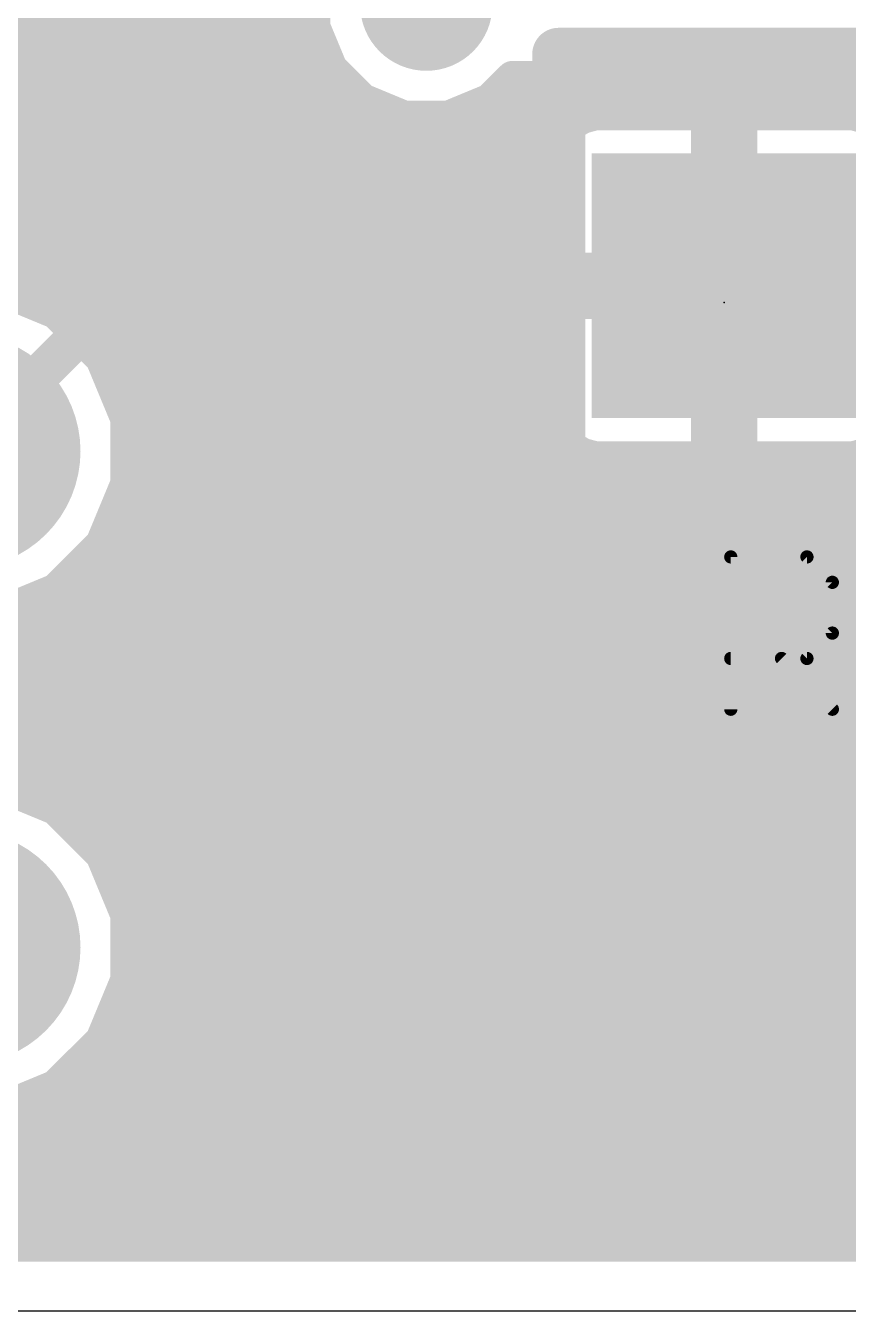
# Model space of a CAD drawing. Extents: x -0.3 to 61.8, y 0 to 38.4.
# Drawn here: x 28.17 to 34.48, y 0 to 9.87 of the extents above; entities that cross this region are included whole.
import ezdxf

# ---------------------------------------------------------------- set-up
doc = ezdxf.new("R2010")
doc.units = 0
for name, color, linetype in [('1', 22, 'CONTINUOUS'), ('16', 175, 'CONTINUOUS'), ('17', 82, 'CONTINUOUS'), ('18', 82, 'CONTINUOUS'), ('20', 7, 'CONTINUOUS'), ('21', 7, 'CONTINUOUS'), ('23', 7, 'CONTINUOUS'), ('27', 253, 'CONTINUOUS'), ('29', 253, 'CONTINUOUS'), ('30', 253, 'CONTINUOUS'), ('51', 53, 'CONTINUOUS')]:
    doc.layers.add(name, color=color, linetype=linetype)

# ---------------------------------------------------------------- blocks, each defined once
blk = doc.blocks.new('ROUNDP')
at = {"const_width": 0.5}
blk.add_lwpolyline([(0, -0.25, 1), (0, 0.25, 1), (0, -0.25)], format="xyb", dxfattribs=at)
blk = doc.blocks.new('RECT')
blk.add_solid([(-0.5, -0.5), (0.5, -0.5), (-0.5, 0.5), (0.5, 0.5)])
blk = doc.blocks.new('SQUAREP')
blk.add_solid([(-0.5, -0.5), (0.5, -0.5), (-0.5, 0.5), (0.5, 0.5)])
blk = doc.blocks.new('ROUNDV')
at = {"const_width": 0.5}
blk.add_lwpolyline([(0, -0.25, 1), (0, 0.25, 1), (0, -0.25)], format="xyb", dxfattribs=at)

msp = doc.modelspace()

# ---------------------------------------------------------------- linework, layer by layer
at = {"layer": '1'}
for points, const_width in [([(29.972, 12.488), (29.972, 8.89)], 0.3048), ([(29.972, 8.89), (27.686, 6.604)], 0.3048), ([(32.1909, 3.4379), (32.0554, 3.3023)], 0.2032), ([(32.5977, 3.4379), (32.1909, 3.4379)], 0.2032), ([(32.5977, 2.76), (32.5977, 3.4379)], 0.2032), ([(33.1265, 3.4379), (33.3976, 3.4379)], 0.2032), ([(33.3976, 3.4379), (33.5332, 3.3023)], 0.2032), ([(33.9264, 2.8956), (33.9264, 3.4379)], 0.2032), ([(33.9264, 3.4379), (34.062, 3.4379)], 0.2032), ([(34.062, 3.4379), (34.1976, 3.3023)], 0.2032), ([(34.1976, 3.3023), (34.3332, 3.4379)], 0.2032), ([(34.3332, 3.4379), (34.4687, 3.3023)], 0.2032), ([(32.0554, 3.3023), (32.0554, 3.0312)], 0.2032), ([(33.5332, 3.3023), (33.5332, 2.8956)], 0.2032), ([(34.1976, 3.3023), (34.1976, 2.8956)], 0.2032), ([(34.4687, 3.3023), (34.4687, 2.8956)], 0.2032), ([(32.9909, 3.0312), (33.1265, 3.1668)], 0.2032), ([(33.1265, 3.1668), (33.5332, 3.1668)], 0.2032), ([(32.0554, 3.0312), (32.1909, 2.8956)], 0.2032), ([(33.1265, 2.8956), (32.9909, 3.0312)], 0.2032), ([(32.1909, 2.8956), (32.5977, 2.8956)], 0.2032), ([(33.5332, 2.8956), (33.1265, 2.8956)], 0.2032), ([(32.4621, 2.6244), (32.5977, 2.76)], 0.2032), ([(32.3265, 2.6244), (32.4621, 2.6244)], 0.2032), ([(30.7173, 2.3121), (30.5817, 2.1765)], 0.2032), ([(30.9884, 2.3121), (30.7173, 2.3121)], 0.2032), ([(31.124, 2.1765), (30.9884, 2.3121)], 0.2032), ([(31.5172, 2.1765), (31.6528, 2.3121)], 0.2032), ([(31.6528, 2.3121), (31.924, 2.3121)], 0.2032), ([(31.924, 2.3121), (32.0595, 2.1765)], 0.2032), ([(32.4527, 2.0409), (32.7239, 2.3121)], 0.2032), ([(32.7239, 2.3121), (32.7239, 1.4986)], 0.2032), ([(33.795, 2.3121), (33.3882, 1.9053)], 0.2032), ([(33.795, 1.4986), (33.795, 2.3121)], 0.2032), ([(31.124, 2.0409), (31.124, 2.1765)], 0.2032), ([(31.5172, 1.6342), (31.5172, 2.1765)], 0.2032), ([(31.5172, 1.6342), (32.0595, 2.1765)], 0.2032), ([(32.0595, 2.1765), (32.0595, 1.6342)], 0.2032), ([(30.5817, 1.4986), (31.124, 2.0409)], 0.2032), ([(33.3882, 1.9053), (33.9306, 1.9053)], 0.2032), ([(31.6528, 1.4986), (31.5172, 1.6342)], 0.2032), ([(32.0595, 1.6342), (31.924, 1.4986)], 0.2032), ([(31.124, 1.4986), (30.5817, 1.4986)], 0.2032), ([(31.924, 1.4986), (31.6528, 1.4986)], 0.2032), ([(32.4527, 1.4986), (32.9951, 1.4986)], 0.2032)]:
    msp.add_lwpolyline(points, dxfattribs=dict(at, const_width=const_width))
for points, const_width in [([(30.0259, 8.8361, 1), (29.9181, 8.9439)], 0.1524), ([(29.8958, 8.89, 1), (30.0482, 8.89)], 0.1524), ([(32.1909, 3.4887, 1), (32.1909, 3.3871)], 0.1016), ([(32.2269, 3.402, 1), (32.155, 3.4738)], 0.1016), ([(32.6485, 3.4379, 1), (32.5469, 3.4379)], 0.1016), ([(32.5977, 3.3871, 1), (32.5977, 3.4887)], 0.1016), ([(33.1265, 3.4887, 1), (33.1265, 3.3871)], 0.1016), ([(33.4336, 3.4738, 1), (33.3617, 3.402)], 0.1016), ([(33.3976, 3.3871, 1), (33.3976, 3.4887)], 0.1016), ([(33.9772, 3.4379, 1), (33.8756, 3.4379)], 0.1016), ([(33.9264, 3.4887, 1), (33.9264, 3.3871)], 0.1016), ([(34.0979, 3.4738, 1), (34.0261, 3.402)], 0.1016), ([(34.062, 3.3871, 1), (34.062, 3.4887)], 0.1016), ([(34.3691, 3.4738, 1), (34.2972, 3.402)], 0.1016), ([(34.3691, 3.402, 1), (34.2972, 3.4738)], 0.1016), ([(32.0194, 3.3383, 1), (32.0913, 3.2664)], 0.1016), ([(32.1062, 3.3023, 1), (32.0046, 3.3023)], 0.1016), ([(33.584, 3.3023, 1), (33.4824, 3.3023)], 0.1016), ([(33.4973, 3.2664, 1), (33.5691, 3.3383)], 0.1016), ([(34.1616, 3.3383, 1), (34.2335, 3.2664)], 0.1016), ([(34.2484, 3.3023, 1), (34.1468, 3.3023)], 0.1016), ([(34.1616, 3.2664, 1), (34.2335, 3.3383)], 0.1016), ([(34.5195, 3.3023, 1), (34.4179, 3.3023)], 0.1016), ([(34.4328, 3.2664, 1), (34.5047, 3.3383)], 0.1016), ([(33.1265, 3.2176, 1), (33.1265, 3.116)], 0.1016), ([(33.1624, 3.1308, 1), (33.0905, 3.2027)], 0.1016), ([(33.5332, 3.116, 1), (33.5332, 3.2176)], 0.1016), ([(32.0913, 3.0671, 1), (32.0194, 2.9953)], 0.1016), ([(32.0046, 3.0312, 1), (32.1062, 3.0312)], 0.1016), ([(33.0268, 3.0671, 1), (32.955, 2.9953)], 0.1016), ([(32.955, 3.0671, 1), (33.0268, 2.9953)], 0.1016), ([(32.1909, 2.9464, 1), (32.1909, 2.8448)], 0.1016), ([(32.155, 2.8597, 1), (32.2269, 2.9315)], 0.1016), ([(32.5977, 2.8448, 1), (32.5977, 2.9464)], 0.1016), ([(33.1265, 2.9464, 1), (33.1265, 2.8448)], 0.1016), ([(33.0905, 2.8597, 1), (33.1624, 2.9315)], 0.1016), ([(33.5332, 2.8448, 1), (33.5332, 2.9464)], 0.1016), ([(33.4824, 2.8956, 1), (33.584, 2.8956)], 0.1016), ([(33.8756, 2.8956, 1), (33.9772, 2.8956)], 0.1016), ([(34.1468, 2.8956, 1), (34.2484, 2.8956)], 0.1016), ([(34.4179, 2.8956, 1), (34.5195, 2.8956)], 0.1016), ([(32.5469, 2.76, 1), (32.6485, 2.76)], 0.1016), ([(32.6336, 2.7241, 1), (32.5618, 2.7959)], 0.1016), ([(32.3265, 2.6752, 1), (32.3265, 2.5736)], 0.1016), ([(32.4262, 2.6604, 1), (32.498, 2.5885)], 0.1016), ([(32.4621, 2.5736, 1), (32.4621, 2.6752)], 0.1016), ([(30.7173, 2.3629, 1), (30.7173, 2.2613)], 0.1016), ([(30.7532, 2.2762, 1), (30.6813, 2.348)], 0.1016), ([(31.0244, 2.348, 1), (30.9525, 2.2762)], 0.1016), ([(30.9884, 2.2613, 1), (30.9884, 2.3629)], 0.1016), ([(31.6528, 2.3629, 1), (31.6528, 2.2613)], 0.1016), ([(31.6887, 2.2762, 1), (31.6169, 2.348)], 0.1016), ([(31.9599, 2.348, 1), (31.888, 2.2762)], 0.1016), ([(31.924, 2.2613, 1), (31.924, 2.3629)], 0.1016), ([(32.7747, 2.3121, 1), (32.6731, 2.3121)], 0.1016), ([(32.7598, 2.2762, 1), (32.688, 2.348)], 0.1016), ([(33.8458, 2.3121, 1), (33.7442, 2.3121)], 0.1016), ([(33.8309, 2.2762, 1), (33.7591, 2.348)], 0.1016), ([(31.1748, 2.1765, 1), (31.0732, 2.1765)], 0.1016), ([(31.568, 2.1765, 1), (31.4664, 2.1765)], 0.1016), ([(32.1103, 2.1765, 1), (32.0087, 2.1765)], 0.1016), ([(32.0955, 2.1406, 1), (32.0236, 2.2124)], 0.1016), ([(30.5458, 2.2124, 1), (30.6176, 2.1406)], 0.1016), ([(31.0881, 2.1406, 1), (31.1599, 2.2124)], 0.1016), ([(31.4813, 2.2124, 1), (31.5531, 2.1406)], 0.1016), ([(32.0236, 2.1406, 1), (32.0955, 2.2124)], 0.1016), ([(31.0732, 2.0409, 1), (31.1748, 2.0409)], 0.1016), ([(31.1599, 2.005, 1), (31.0881, 2.0768)], 0.1016), ([(32.4168, 2.0768, 1), (32.4886, 2.005)], 0.1016), ([(33.3882, 1.9561, 1), (33.3882, 1.8545)], 0.1016), ([(33.3523, 1.9413, 1), (33.4242, 1.8694)], 0.1016), ([(33.9306, 1.8545, 1), (33.9306, 1.9561)], 0.1016), ([(31.5531, 1.6701, 1), (31.4813, 1.5983)], 0.1016), ([(31.4813, 1.6701, 1), (31.5531, 1.5983)], 0.1016), ([(31.4664, 1.6342, 1), (31.568, 1.6342)], 0.1016), ([(32.0087, 1.6342, 1), (32.1103, 1.6342)], 0.1016), ([(32.0955, 1.5983, 1), (32.0236, 1.6701)], 0.1016), ([(30.5817, 1.5494, 1), (30.5817, 1.4478)], 0.1016), ([(30.5458, 1.5345, 1), (30.6176, 1.4627)], 0.1016), ([(31.124, 1.4478, 1), (31.124, 1.5494)], 0.1016), ([(31.6528, 1.5494, 1), (31.6528, 1.4478)], 0.1016), ([(31.6169, 1.4627, 1), (31.6887, 1.5345)], 0.1016), ([(31.888, 1.5345, 1), (31.9599, 1.4627)], 0.1016), ([(31.924, 1.4478, 1), (31.924, 1.5494)], 0.1016), ([(32.4527, 1.5494, 1), (32.4527, 1.4478)], 0.1016), ([(32.9951, 1.4478, 1), (32.9951, 1.5494)], 0.1016), ([(32.6731, 1.4986, 1), (32.7747, 1.4986)], 0.1016), ([(33.7442, 1.4986, 1), (33.8458, 1.4986)], 0.1016)]:
    msp.add_lwpolyline(points, format="xyb", dxfattribs=dict(at, const_width=const_width))
at = {"layer": '16', "const_width": 0.254}
for points in [[(30.3784, 10.2048), (30.3784, 9.8612)], [(24.1868, 9.906), (30.3784, 9.906)], [(30.3784, 9.8612), (30.5099, 9.5438)], [(24.0816, 9.652), (30.4651, 9.652)], [(30.5099, 9.5438), (30.7528, 9.3009)], [(31.7312, 9.3009), (31.9045, 9.4742)], [(31.9045, 9.4742), (34.9025, 9.4742)], [(23.9107, 9.398), (30.6557, 9.398)], [(31.8283, 9.398), (35.5092, 9.398)], [(30.7528, 9.3009), (31.0702, 9.1694)], [(31.4138, 9.1694), (31.7312, 9.3009)], [(31.0702, 9.1694), (31.4138, 9.1694)], [(32.4411, 9.1688), (32.3543, 9.1187)], [(32.538, 9.1948), (32.4411, 9.1688)], [(33.401, 9.1948), (32.538, 9.1948)], [(33.401, 8.001), (33.401, 9.1948)], [(34.518, 9.1948), (33.655, 9.1948)], [(33.655, 9.1948), (33.655, 8.001)], [(34.6149, 9.1688), (34.518, 9.1948)], [(23.6567, 9.144), (32.3981, 9.144)], [(32.3543, 9.1187), (32.2833, 9.0477)], [(33.401, 9.144), (33.655, 9.144)], [(32.2332, 8.9609), (32.2072, 8.864)], [(32.2833, 9.0477), (32.2332, 8.9609)], [(10.5674, 8.89), (32.2142, 8.89)], [(32.2072, 8.864), (32.2072, 8.001)], [(33.401, 8.89), (33.655, 8.89)], [(4.318, 8.636), (32.2072, 8.636)], [(33.401, 8.636), (33.655, 8.636)], [(4.318, 8.382), (32.2072, 8.382)], [(33.401, 8.382), (33.655, 8.382)], [(4.318, 8.128), (32.2072, 8.128)], [(33.401, 8.128), (33.655, 8.128)], [(32.2072, 8.001), (33.401, 8.001)], [(33.401, 8.001), (33.401, 7.747)], [(33.655, 8.001), (33.401, 8.001)], [(4.318, 7.874), (33.401, 7.874)], [(28.3982, 7.6699), (27.9361, 7.8613)], [(33.401, 7.747), (32.2072, 7.747)], [(32.2072, 7.747), (32.2072, 6.884)], [(33.401, 6.5532), (33.401, 7.747)], [(33.401, 7.747), (33.655, 7.747)], [(33.655, 7.747), (33.655, 6.5532)], [(28.7519, 7.3162), (28.3982, 7.6699)], [(28.4481, 7.62), (32.2072, 7.62)], [(33.401, 7.62), (33.655, 7.62)], [(28.7021, 7.366), (32.2072, 7.366)], [(28.9433, 6.8541), (28.7519, 7.3162)], [(33.401, 7.366), (33.655, 7.366)], [(28.8365, 7.112), (32.2072, 7.112)], [(33.401, 7.112), (33.655, 7.112)], [(32.2072, 6.884), (32.2332, 6.7871)], [(28.9417, 6.858), (32.2142, 6.858)], [(28.9433, 6.3539), (28.9433, 6.8541)], [(32.2332, 6.7871), (32.2833, 6.7003)], [(33.401, 6.858), (33.655, 6.858)], [(32.2833, 6.7003), (32.3543, 6.6293)], [(28.9433, 6.604), (32.3981, 6.604)], [(32.3543, 6.6293), (32.4411, 6.5792)], [(33.401, 6.604), (33.655, 6.604)], [(32.4411, 6.5792), (32.538, 6.5532)], [(32.538, 6.5532), (33.401, 6.5532)], [(33.655, 6.5532), (34.518, 6.5532)], [(34.518, 6.5532), (34.6149, 6.5792)], [(28.7519, 5.8918), (28.9433, 6.3539)], [(28.9417, 6.35), (35.5499, 6.35)], [(28.8365, 6.096), (52.197, 6.096)], [(28.3982, 5.5381), (28.7519, 5.8918)], [(28.7021, 5.842), (52.197, 5.842)], [(27.9361, 5.3467), (28.3982, 5.5381)], [(28.4481, 5.588), (52.197, 5.588)], [(4.318, 5.334), (52.197, 5.334)], [(4.318, 5.08), (52.197, 5.08)], [(4.318, 4.826), (52.197, 4.826)], [(4.318, 4.572), (52.197, 4.572)], [(4.318, 4.318), (52.197, 4.318)], [(6.6827, 4.064), (50.0101, 4.064)], [(28.3982, 3.8599), (27.9361, 4.0513)], [(28.7519, 3.5062), (28.3982, 3.8599)], [(28.4481, 3.81), (49.4335, 3.81)], [(28.7021, 3.556), (49.1795, 3.556)], [(28.9433, 3.0441), (28.7519, 3.5062)], [(28.8365, 3.302), (48.9255, 3.302)], [(28.9417, 3.048), (48.8021, 3.048)], [(28.9433, 2.5439), (28.9433, 3.0441)], [(28.9433, 2.794), (48.6969, 2.794)], [(28.7519, 2.0818), (28.9433, 2.5439)], [(28.9417, 2.54), (48.5917, 2.54)], [(28.8365, 2.286), (48.5888, 2.286)], [(28.3982, 1.7281), (28.7519, 2.0818)], [(28.7021, 2.032), (48.5888, 2.032)], [(28.4481, 1.778), (48.5888, 1.778)], [(27.9361, 1.5367), (28.3982, 1.7281)], [(17.303, 1.524), (48.6759, 1.524)], [(17.2051, 1.27), (48.7811, 1.27)], [(7.8065, 1.016), (48.8863, 1.016)], [(7.5641, 0.762), (49.1287, 0.762)], [(49.3827, 0.508), (7.3101, 0.508)], [(7.3101, 0.508), (49.3827, 0.508)]]:
    msp.add_lwpolyline(points, dxfattribs=at)
at = {"layer": '16', "const_width": 0.127}
for points in [[(30.4371, 9.8855, 1), (30.3197, 9.8369)], [(30.3784, 9.8425, 1), (30.3784, 9.9695)], [(30.3149, 9.8612, 1), (30.4419, 9.8612)], [(30.4651, 9.5885, 1), (30.4651, 9.7155)], [(30.5548, 9.5887, 1), (30.465, 9.4989)], [(30.4512, 9.5195, 1), (30.5685, 9.5681)], [(31.9045, 9.5377, 1), (31.9045, 9.4107)], [(31.9494, 9.4293, 1), (31.8596, 9.5191)], [(30.6557, 9.3345, 1), (30.6557, 9.4615)], [(31.8283, 9.4615, 1), (31.8283, 9.3345)], [(30.7771, 9.3595, 1), (30.7285, 9.2422)], [(30.7079, 9.256, 1), (30.7977, 9.3458)], [(31.6863, 9.3458, 1), (31.7761, 9.256)], [(31.7555, 9.2422, 1), (31.7069, 9.3595)], [(31.0702, 9.2329, 1), (31.0702, 9.1059)], [(31.0459, 9.1107, 1), (31.0945, 9.2281)], [(31.3895, 9.2281, 1), (31.4381, 9.1107)], [(31.4138, 9.1059, 1), (31.4138, 9.2329)], [(32.4247, 9.2302, 1), (32.4576, 9.1075)], [(32.4729, 9.1138, 1), (32.4094, 9.2238)], [(32.538, 9.2583, 1), (32.538, 9.1313)], [(32.5545, 9.1335, 1), (32.5216, 9.2561)], [(33.4645, 9.1948, 1), (33.3375, 9.1948)], [(33.401, 9.1313, 1), (33.401, 9.2583)], [(33.655, 9.2583, 1), (33.655, 9.1313)], [(33.7185, 9.1948, 1), (33.5915, 9.1948)], [(34.5344, 9.2561, 1), (34.5015, 9.1335)], [(34.518, 9.1313, 1), (34.518, 9.2583)], [(32.3225, 9.1737, 1), (32.386, 9.0637)], [(32.3992, 9.0738, 1), (32.3094, 9.1636)], [(32.3981, 9.0805, 1), (32.3981, 9.2075)], [(33.401, 9.2075, 1), (33.401, 9.0805)], [(33.655, 9.0805, 1), (33.655, 9.2075)], [(32.2945, 8.9444, 1), (32.1718, 8.9773)], [(32.2384, 9.0926, 1), (32.3282, 9.0028)], [(32.3383, 9.016, 1), (32.2283, 9.0795)], [(32.2707, 8.864, 1), (32.1437, 8.864)], [(32.1782, 8.9926, 1), (32.2882, 8.9291)], [(32.2142, 8.8265, 1), (32.2142, 8.9535)], [(33.401, 8.9535, 1), (33.401, 8.8265)], [(33.655, 8.8265, 1), (33.655, 8.9535)], [(32.1459, 8.8804, 1), (32.2685, 8.8475)], [(32.2072, 8.5725, 1), (32.2072, 8.6995)], [(33.401, 8.6995, 1), (33.401, 8.5725)], [(33.655, 8.5725, 1), (33.655, 8.6995)], [(32.2072, 8.3185, 1), (32.2072, 8.4455)], [(33.401, 8.4455, 1), (33.401, 8.3185)], [(33.655, 8.3185, 1), (33.655, 8.4455)], [(32.2072, 8.0645, 1), (32.2072, 8.1915)], [(33.401, 8.1915, 1), (33.401, 8.0645)], [(33.655, 8.0645, 1), (33.655, 8.1915)], [(32.2072, 8.0645, 1), (32.2072, 7.9375)], [(33.4645, 8.001, 1), (33.3375, 8.001)], [(33.401, 8.0645, 1), (33.401, 7.9375)], [(33.401, 7.9375, 1), (33.401, 8.0645)], [(33.655, 7.9375, 1), (33.655, 8.0645)], [(32.1437, 8.001, 1), (32.2707, 8.001)], [(33.3375, 8.001, 1), (33.4645, 8.001)], [(33.401, 7.8105, 1), (33.401, 7.9375)], [(33.5915, 8.001, 1), (33.7185, 8.001)], [(32.2072, 7.8105, 1), (32.2072, 7.6835)], [(32.2707, 7.747, 1), (32.1437, 7.747)], [(33.4645, 7.747, 1), (33.3375, 7.747)], [(33.401, 7.8105, 1), (33.401, 7.6835)], [(33.3375, 7.747, 1), (33.4645, 7.747)], [(33.401, 7.6835, 1), (33.401, 7.8105)], [(33.7185, 7.747, 1), (33.5915, 7.747)], [(33.655, 7.6835, 1), (33.655, 7.8105)], [(28.4431, 7.7148, 1), (28.3533, 7.625)], [(28.3739, 7.6112, 1), (28.4225, 7.7286)], [(28.4481, 7.6835, 1), (28.4481, 7.5565)], [(32.2072, 7.5565, 1), (32.2072, 7.6835)], [(33.401, 7.6835, 1), (33.401, 7.5565)], [(33.655, 7.5565, 1), (33.655, 7.6835)], [(28.7021, 7.4295, 1), (28.7021, 7.3025)], [(28.8106, 7.3405, 1), (28.6932, 7.2919)], [(28.707, 7.2713, 1), (28.7968, 7.3611)], [(32.2072, 7.3025, 1), (32.2072, 7.4295)], [(33.401, 7.4295, 1), (33.401, 7.3025)], [(33.655, 7.3025, 1), (33.655, 7.4295)], [(28.8365, 7.1755, 1), (28.8365, 7.0485)], [(32.2072, 7.0485, 1), (32.2072, 7.1755)], [(33.401, 7.1755, 1), (33.401, 7.0485)], [(33.655, 7.0485, 1), (33.655, 7.1755)], [(32.2685, 6.9005, 1), (32.1459, 6.8676)], [(28.9417, 6.9215, 1), (28.9417, 6.7945)], [(29.0068, 6.8541, 1), (28.8798, 6.8541)], [(28.8846, 6.8298, 1), (29.002, 6.8784)], [(32.1437, 6.884, 1), (32.2707, 6.884)], [(32.2882, 6.8189, 1), (32.1782, 6.7554)], [(32.2142, 6.7945, 1), (32.2142, 6.9215)], [(33.401, 6.9215, 1), (33.401, 6.7945)], [(33.655, 6.7945, 1), (33.655, 6.9215)], [(32.1718, 6.7707, 1), (32.2945, 6.8036)], [(32.3282, 6.7452, 1), (32.2384, 6.6554)], [(28.9433, 6.6675, 1), (28.9433, 6.5405)], [(32.2283, 6.6685, 1), (32.3383, 6.732)], [(32.386, 6.6843, 1), (32.3225, 6.5743)], [(32.3094, 6.5844, 1), (32.3992, 6.6742)], [(32.3981, 6.5405, 1), (32.3981, 6.6675)], [(33.401, 6.6675, 1), (33.401, 6.5405)], [(33.655, 6.5405, 1), (33.655, 6.6675)], [(32.4576, 6.6405, 1), (32.4247, 6.5178)], [(32.4094, 6.5242, 1), (32.4729, 6.6342)], [(32.538, 6.6167, 1), (32.538, 6.4897)], [(32.5216, 6.4919, 1), (32.5545, 6.6145)], [(33.3375, 6.5532, 1), (33.4645, 6.5532)], [(33.401, 6.4897, 1), (33.401, 6.6167)], [(33.655, 6.6167, 1), (33.655, 6.4897)], [(33.5915, 6.5532, 1), (33.7185, 6.5532)], [(34.5015, 6.6145, 1), (34.5344, 6.4919)], [(34.518, 6.4897, 1), (34.518, 6.6167)], [(28.9417, 6.4135, 1), (28.9417, 6.2865)], [(28.8798, 6.3539, 1), (29.0068, 6.3539)], [(29.002, 6.3296, 1), (28.8846, 6.3782)], [(28.8365, 6.1595, 1), (28.8365, 6.0325)], [(28.7021, 5.9055, 1), (28.7021, 5.7785)], [(28.6932, 5.9161, 1), (28.8106, 5.8675)], [(28.7968, 5.8469, 1), (28.707, 5.9367)], [(28.3533, 5.583, 1), (28.4431, 5.4932)], [(28.4225, 5.4794, 1), (28.3739, 5.5968)], [(28.4481, 5.6515, 1), (28.4481, 5.5245)], [(28.4431, 3.9048, 1), (28.3533, 3.815)], [(28.3739, 3.8012, 1), (28.4225, 3.9186)], [(28.4481, 3.8735, 1), (28.4481, 3.7465)], [(28.7021, 3.6195, 1), (28.7021, 3.4925)], [(28.8106, 3.5305, 1), (28.6932, 3.4819)], [(28.707, 3.4613, 1), (28.7968, 3.5511)], [(28.8365, 3.3655, 1), (28.8365, 3.2385)], [(28.9417, 3.1115, 1), (28.9417, 2.9845)], [(29.0068, 3.0441, 1), (28.8798, 3.0441)], [(28.8846, 3.0198, 1), (29.002, 3.0684)], [(28.9433, 2.8575, 1), (28.9433, 2.7305)], [(28.9417, 2.6035, 1), (28.9417, 2.4765)], [(29.002, 2.5196, 1), (28.8846, 2.5682)], [(28.8798, 2.5439, 1), (29.0068, 2.5439)], [(28.8365, 2.3495, 1), (28.8365, 2.2225)], [(28.7968, 2.0369, 1), (28.707, 2.1267)], [(28.7021, 2.0955, 1), (28.7021, 1.9685)], [(28.6932, 2.1061, 1), (28.8106, 2.0575)], [(28.4481, 1.8415, 1), (28.4481, 1.7145)], [(28.3533, 1.773, 1), (28.4431, 1.6832)], [(28.4225, 1.6694, 1), (28.3739, 1.7868)]]:
    msp.add_lwpolyline(points, format="xyb", dxfattribs=at)
at = {"layer": '20'}
msp.add_line((50.205, 0), (6.31, 0), dxfattribs=at)
at = {"layer": '21'}
for points, const_width in [([(32.258, 9.652), (32.258, 3.937)], 0.4064), ([(44.958, 9.652), (32.258, 9.652)], 0.4064), ([(28.575, 8.89), (21.717, 8.89)], 0.2032), ([(21.717, 4.318), (28.575, 4.318)], 0.2032), ([(32.258, 3.937), (44.958, 3.937)], 0.4064)]:
    msp.add_lwpolyline(points, dxfattribs=dict(at, const_width=const_width))
for points, const_width in [([(32.3596, 9.652, 1), (32.1564, 9.652)], 0.2032), ([(32.258, 9.7536, 1), (32.258, 9.5504)], 0.2032), ([(28.575, 4.318, 1), (28.575, 8.89)], 0.2032), ([(28.575, 8.9408, 1), (28.575, 8.8392)], 0.1016), ([(28.575, 8.8392, 1), (28.575, 8.9408)], 0.1016), ([(28.575, 4.3688, 1), (28.575, 4.2672)], 0.1016), ([(28.575, 4.2672, 1), (28.575, 4.3688)], 0.1016), ([(32.258, 4.0386, 1), (32.258, 3.8354)], 0.2032), ([(32.1564, 3.937, 1), (32.3596, 3.937)], 0.2032)]:
    msp.add_lwpolyline(points, format="xyb", dxfattribs=dict(at, const_width=const_width))
at = {"layer": '23'}
msp.add_point((33.528, 7.747), dxfattribs=at)
at = {"layer": '27', "const_width": 0.1016}
for points in [[(33.5788, 4.6228), (33.5788, 5.7922)], [(33.5788, 5.7922), (34.1635, 5.7922)], [(34.1635, 5.7922), (34.3584, 5.5973)], [(34.3584, 5.5973), (34.3584, 5.2075)], [(34.3584, 5.2075), (34.1635, 5.0126)], [(34.1635, 5.0126), (33.5788, 5.0126)], [(33.9686, 5.0126), (34.3584, 4.6228)]]:
    msp.add_lwpolyline(points, dxfattribs=at)
at = {"layer": '27', "const_width": 0.0508}
for points in [[(33.6042, 5.7922, 1), (33.5534, 5.7922)], [(33.5788, 5.8176, 1), (33.5788, 5.7668)], [(34.1815, 5.8102, 1), (34.1455, 5.7742)], [(34.1635, 5.7668, 1), (34.1635, 5.8176)], [(34.3838, 5.5973, 1), (34.333, 5.5973)], [(34.3404, 5.5793, 1), (34.3764, 5.6153)], [(34.333, 5.2075, 1), (34.3838, 5.2075)], [(34.3764, 5.1895, 1), (34.3404, 5.2255)], [(33.5788, 5.038, 1), (33.5788, 4.9872)], [(33.9866, 5.0306, 1), (33.9506, 4.9946)], [(34.1455, 5.0306, 1), (34.1815, 4.9946)], [(34.1635, 4.9872, 1), (34.1635, 5.038)], [(33.5534, 4.6228, 1), (33.6042, 4.6228)], [(34.3404, 4.6048, 1), (34.3764, 4.6408)]]:
    msp.add_lwpolyline(points, format="xyb", dxfattribs=at)
at = {"layer": '29', "const_width": 0.2032}
for points in [[(32.1909, 3.4379), (32.0554, 3.3023)], [(32.5977, 3.4379), (32.1909, 3.4379)], [(32.5977, 2.76), (32.5977, 3.4379)], [(33.1265, 3.4379), (33.3976, 3.4379)], [(33.3976, 3.4379), (33.5332, 3.3023)], [(33.9264, 2.8956), (33.9264, 3.4379)], [(33.9264, 3.4379), (34.062, 3.4379)], [(34.062, 3.4379), (34.1976, 3.3023)], [(34.1976, 3.3023), (34.3332, 3.4379)], [(34.3332, 3.4379), (34.4687, 3.3023)], [(32.0554, 3.3023), (32.0554, 3.0312)], [(33.5332, 3.3023), (33.5332, 2.8956)], [(34.1976, 3.3023), (34.1976, 2.8956)], [(34.4687, 3.3023), (34.4687, 2.8956)], [(32.9909, 3.0312), (33.1265, 3.1668)], [(33.1265, 3.1668), (33.5332, 3.1668)], [(32.0554, 3.0312), (32.1909, 2.8956)], [(33.1265, 2.8956), (32.9909, 3.0312)], [(32.1909, 2.8956), (32.5977, 2.8956)], [(33.5332, 2.8956), (33.1265, 2.8956)], [(32.4621, 2.6244), (32.5977, 2.76)], [(32.3265, 2.6244), (32.4621, 2.6244)], [(30.7173, 2.3121), (30.5817, 2.1765)], [(30.9884, 2.3121), (30.7173, 2.3121)], [(31.124, 2.1765), (30.9884, 2.3121)], [(31.5172, 2.1765), (31.6528, 2.3121)], [(31.6528, 2.3121), (31.924, 2.3121)], [(31.924, 2.3121), (32.0595, 2.1765)], [(32.4527, 2.0409), (32.7239, 2.3121)], [(32.7239, 2.3121), (32.7239, 1.4986)], [(33.795, 2.3121), (33.3882, 1.9053)], [(33.795, 1.4986), (33.795, 2.3121)], [(31.124, 2.0409), (31.124, 2.1765)], [(31.5172, 1.6342), (31.5172, 2.1765)], [(31.5172, 1.6342), (32.0595, 2.1765)], [(32.0595, 2.1765), (32.0595, 1.6342)], [(30.5817, 1.4986), (31.124, 2.0409)], [(33.3882, 1.9053), (33.9306, 1.9053)], [(31.6528, 1.4986), (31.5172, 1.6342)], [(32.0595, 1.6342), (31.924, 1.4986)], [(31.124, 1.4986), (30.5817, 1.4986)], [(31.924, 1.4986), (31.6528, 1.4986)], [(32.4527, 1.4986), (32.9951, 1.4986)]]:
    msp.add_lwpolyline(points, dxfattribs=at)
at = {"layer": '29', "const_width": 0.1016}
for points in [[(32.1909, 3.4887, 1), (32.1909, 3.3871)], [(32.2269, 3.402, 1), (32.155, 3.4738)], [(32.6485, 3.4379, 1), (32.5469, 3.4379)], [(32.5977, 3.3871, 1), (32.5977, 3.4887)], [(33.1265, 3.4887, 1), (33.1265, 3.3871)], [(33.4336, 3.4738, 1), (33.3617, 3.402)], [(33.3976, 3.3871, 1), (33.3976, 3.4887)], [(33.9772, 3.4379, 1), (33.8756, 3.4379)], [(33.9264, 3.4887, 1), (33.9264, 3.3871)], [(34.0979, 3.4738, 1), (34.0261, 3.402)], [(34.062, 3.3871, 1), (34.062, 3.4887)], [(34.3691, 3.4738, 1), (34.2972, 3.402)], [(34.3691, 3.402, 1), (34.2972, 3.4738)], [(32.0194, 3.3383, 1), (32.0913, 3.2664)], [(32.1062, 3.3023, 1), (32.0046, 3.3023)], [(33.584, 3.3023, 1), (33.4824, 3.3023)], [(33.4973, 3.2664, 1), (33.5691, 3.3383)], [(34.1616, 3.3383, 1), (34.2335, 3.2664)], [(34.2484, 3.3023, 1), (34.1468, 3.3023)], [(34.1616, 3.2664, 1), (34.2335, 3.3383)], [(34.5195, 3.3023, 1), (34.4179, 3.3023)], [(34.4328, 3.2664, 1), (34.5047, 3.3383)], [(33.1265, 3.2176, 1), (33.1265, 3.116)], [(33.1624, 3.1308, 1), (33.0905, 3.2027)], [(33.5332, 3.116, 1), (33.5332, 3.2176)], [(32.0913, 3.0671, 1), (32.0194, 2.9953)], [(32.0046, 3.0312, 1), (32.1062, 3.0312)], [(33.0268, 3.0671, 1), (32.955, 2.9953)], [(32.955, 3.0671, 1), (33.0268, 2.9953)], [(32.1909, 2.9464, 1), (32.1909, 2.8448)], [(32.155, 2.8597, 1), (32.2269, 2.9315)], [(32.5977, 2.8448, 1), (32.5977, 2.9464)], [(33.1265, 2.9464, 1), (33.1265, 2.8448)], [(33.0905, 2.8597, 1), (33.1624, 2.9315)], [(33.5332, 2.8448, 1), (33.5332, 2.9464)], [(33.4824, 2.8956, 1), (33.584, 2.8956)], [(33.8756, 2.8956, 1), (33.9772, 2.8956)], [(34.1468, 2.8956, 1), (34.2484, 2.8956)], [(34.4179, 2.8956, 1), (34.5195, 2.8956)], [(32.5469, 2.76, 1), (32.6485, 2.76)], [(32.6336, 2.7241, 1), (32.5618, 2.7959)], [(32.3265, 2.6752, 1), (32.3265, 2.5736)], [(32.4262, 2.6604, 1), (32.498, 2.5885)], [(32.4621, 2.5736, 1), (32.4621, 2.6752)], [(30.7173, 2.3629, 1), (30.7173, 2.2613)], [(30.7532, 2.2762, 1), (30.6813, 2.348)], [(31.0244, 2.348, 1), (30.9525, 2.2762)], [(30.9884, 2.2613, 1), (30.9884, 2.3629)], [(31.6528, 2.3629, 1), (31.6528, 2.2613)], [(31.6887, 2.2762, 1), (31.6169, 2.348)], [(31.9599, 2.348, 1), (31.888, 2.2762)], [(31.924, 2.2613, 1), (31.924, 2.3629)], [(32.7747, 2.3121, 1), (32.6731, 2.3121)], [(32.7598, 2.2762, 1), (32.688, 2.348)], [(33.8458, 2.3121, 1), (33.7442, 2.3121)], [(33.8309, 2.2762, 1), (33.7591, 2.348)], [(31.1748, 2.1765, 1), (31.0732, 2.1765)], [(31.568, 2.1765, 1), (31.4664, 2.1765)], [(32.1103, 2.1765, 1), (32.0087, 2.1765)], [(32.0955, 2.1406, 1), (32.0236, 2.2124)], [(30.5458, 2.2124, 1), (30.6176, 2.1406)], [(31.0881, 2.1406, 1), (31.1599, 2.2124)], [(31.4813, 2.2124, 1), (31.5531, 2.1406)], [(32.0236, 2.1406, 1), (32.0955, 2.2124)], [(31.0732, 2.0409, 1), (31.1748, 2.0409)], [(31.1599, 2.005, 1), (31.0881, 2.0768)], [(32.4168, 2.0768, 1), (32.4886, 2.005)], [(33.3882, 1.9561, 1), (33.3882, 1.8545)], [(33.3523, 1.9413, 1), (33.4242, 1.8694)], [(33.9306, 1.8545, 1), (33.9306, 1.9561)], [(31.5531, 1.6701, 1), (31.4813, 1.5983)], [(31.4813, 1.6701, 1), (31.5531, 1.5983)], [(31.4664, 1.6342, 1), (31.568, 1.6342)], [(32.0087, 1.6342, 1), (32.1103, 1.6342)], [(32.0955, 1.5983, 1), (32.0236, 1.6701)], [(30.5817, 1.5494, 1), (30.5817, 1.4478)], [(30.5458, 1.5345, 1), (30.6176, 1.4627)], [(31.124, 1.4478, 1), (31.124, 1.5494)], [(31.6528, 1.5494, 1), (31.6528, 1.4478)], [(31.6169, 1.4627, 1), (31.6887, 1.5345)], [(31.888, 1.5345, 1), (31.9599, 1.4627)], [(31.924, 1.4478, 1), (31.924, 1.5494)], [(32.4527, 1.5494, 1), (32.4527, 1.4478)], [(32.9951, 1.4478, 1), (32.9951, 1.5494)], [(32.6731, 1.4986, 1), (32.7747, 1.4986)], [(33.7442, 1.4986, 1), (33.8458, 1.4986)]]:
    msp.add_lwpolyline(points, format="xyb", dxfattribs=at)

# ---------------------------------------------------------------- block references
at = {"layer": '17', "rotation": 90}
for name, p, xscale, yscale in [('SQUAREP', (33.528, 7.874), 1.8796, 1.8796), ('SQUAREP', (33.528, 7.874), 1.8796, 1.8796), ('ROUNDP', (27.686, 6.604), 1.651, 1.651), ('ROUNDP', (27.686, 6.604), 1.651, 1.651)]:
    msp.add_blockref(name, p, dxfattribs=dict(at, xscale=xscale, yscale=yscale))
at = {"layer": '17', "xscale": 1.651, "yscale": 1.651}
msp.add_blockref('ROUNDP', (27.686, 2.794), dxfattribs=at)
msp.add_blockref('ROUNDP', (27.686, 2.794), dxfattribs=at)
at = {"layer": '18', "xscale": 0.8636, "yscale": 0.8636}
msp.add_blockref('ROUNDV', (31.242, 10.033), dxfattribs=at)
msp.add_blockref('ROUNDV', (31.242, 10.033), dxfattribs=at)
at = {"layer": '29'}
for name, p, xscale, yscale in [('ROUNDV', (31.242, 10.033), 1.016, 1.016), ('ROUNDP', (27.686, 2.794), 1.8034, 1.8034)]:
    msp.add_blockref(name, p, dxfattribs=dict(at, xscale=xscale, yscale=yscale))
at = {"layer": '29', "rotation": 90}
for name, p, xscale, yscale in [('SQUAREP', (33.528, 7.874), 2.032, 2.032), ('ROUNDP', (27.686, 6.604), 1.8034, 1.8034)]:
    msp.add_blockref(name, p, dxfattribs=dict(at, xscale=xscale, yscale=yscale))
at = {"layer": '30'}
for name, p, xscale, yscale in [('ROUNDV', (31.242, 10.033), 1.016, 1.016), ('ROUNDP', (27.686, 2.794), 1.8034, 1.8034)]:
    msp.add_blockref(name, p, dxfattribs=dict(at, xscale=xscale, yscale=yscale))
at = {"layer": '30', "rotation": 90}
for name, p, xscale, yscale in [('SQUAREP', (33.528, 7.874), 2.032, 2.032), ('ROUNDP', (27.686, 6.604), 1.8034, 1.8034)]:
    msp.add_blockref(name, p, dxfattribs=dict(at, xscale=xscale, yscale=yscale))
at = {"layer": '51', "xscale": 0.508, "yscale": 0.508}
msp.add_blockref('RECT', (33.528, 7.747), dxfattribs=at)

doc.saveas('drawing.dxf')
